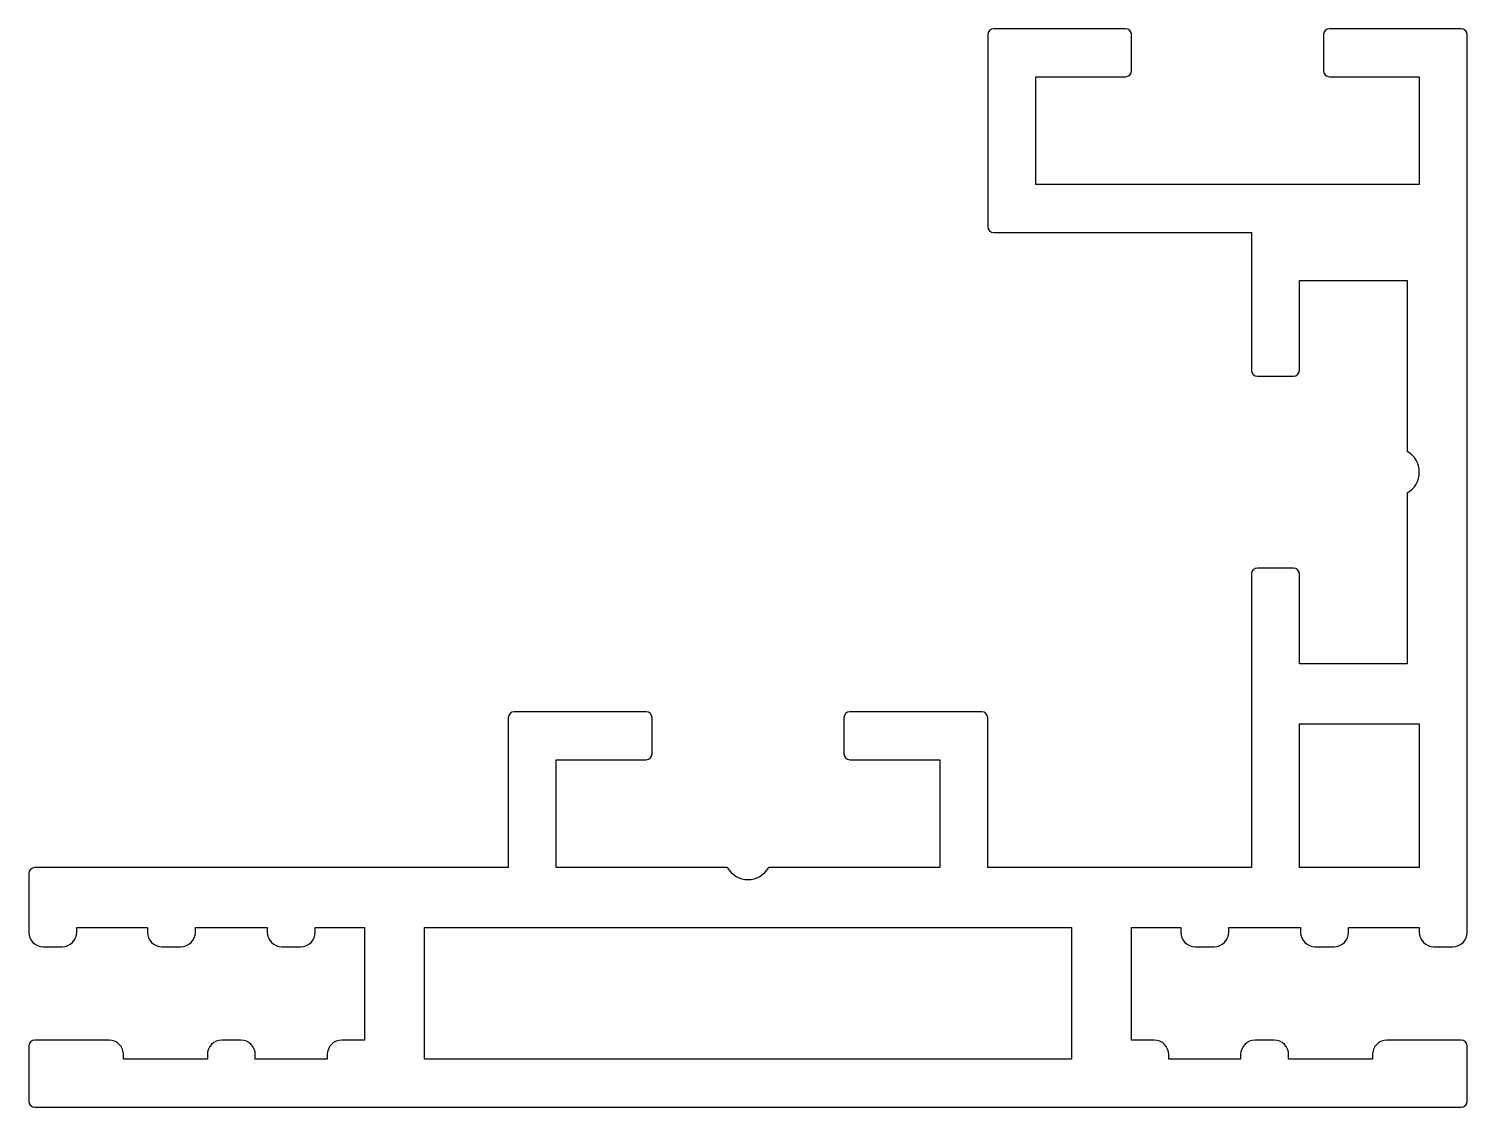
# Model space of a CAD drawing. Extents: x 2791.6 to 2851.6, y 1553 to 1598.
import ezdxf

# ---------------------------------------------------------------- set-up
doc = ezdxf.new("R2010")
doc.units = 0
doc.layers.get('0').update_dxf_attribs({"linetype": 'CONTINUOUS'})

msp = doc.modelspace()

# ---------------------------------------------------------------- linework, layer by layer
at = {"linetype": 'BYBLOCK'}
for p, q in [((2837.311, 1598.008), (2831.811, 1598.008)), ((2851.311, 1598.008), (2845.811, 1598.008)), ((2831.561, 1597.758), (2831.561, 1589.758)), ((2837.561, 1596.258), (2837.561, 1597.758)), ((2845.561, 1597.758), (2845.561, 1596.258)), ((2851.561, 1560.508), (2851.561, 1597.758)), ((2833.561, 1591.508), (2833.561, 1596.008)), ((2833.561, 1596.008), (2837.311, 1596.008)), ((2845.811, 1596.008), (2849.561, 1596.008)), ((2849.561, 1596.008), (2849.561, 1591.508)), ((2849.561, 1591.508), (2833.561, 1591.508)), ((2831.811, 1589.508), (2842.561, 1589.508)), ((2842.561, 1589.508), (2842.561, 1583.758)), ((2844.561, 1583.758), (2844.561, 1587.508)), ((2844.561, 1587.508), (2849.061, 1587.508)), ((2849.061, 1587.508), (2849.061, 1580.374)), ((2842.811, 1583.508), (2844.311, 1583.508)), ((2849.061, 1578.642), (2849.061, 1571.508)), ((2842.561, 1575.258), (2842.561, 1563.008)), ((2844.311, 1575.508), (2842.811, 1575.508)), ((2844.561, 1571.508), (2844.561, 1575.258)), ((2849.061, 1571.508), (2844.561, 1571.508)), ((2811.561, 1569.258), (2811.561, 1563.008)), ((2817.311, 1569.508), (2811.811, 1569.508)), ((2817.561, 1567.758), (2817.561, 1569.258)), ((2825.561, 1569.258), (2825.561, 1567.758)), ((2831.311, 1569.508), (2825.811, 1569.508)), ((2831.561, 1563.008), (2831.561, 1569.258)), ((2844.561, 1563.008), (2844.561, 1569.008)), ((2844.561, 1569.008), (2849.561, 1569.008)), ((2849.561, 1569.008), (2849.561, 1563.008)), ((2813.561, 1563.008), (2813.561, 1567.508)), ((2813.561, 1567.508), (2817.311, 1567.508)), ((2825.811, 1567.508), (2829.561, 1567.508)), ((2829.561, 1567.508), (2829.561, 1563.008)), ((2811.561, 1563.008), (2791.811, 1563.008)), ((2820.695, 1563.008), (2813.561, 1563.008)), ((2829.561, 1563.008), (2822.427, 1563.008)), ((2842.561, 1563.008), (2831.561, 1563.008)), ((2849.561, 1563.008), (2844.561, 1563.008)), ((2791.561, 1562.758), (2791.561, 1560.508)), ((2791.561, 1560.508), (2791.561, 1560.308)), ((2793.561, 1560.308), (2793.561, 1560.508)), ((2793.561, 1560.508), (2796.511, 1560.508)), ((2796.511, 1560.508), (2796.511, 1560.308)), ((2798.511, 1560.308), (2798.511, 1560.508)), ((2798.511, 1560.508), (2801.511, 1560.508)), ((2801.511, 1560.508), (2801.511, 1560.308)), ((2803.511, 1560.308), (2803.511, 1560.508)), ((2803.511, 1560.508), (2805.561, 1560.508)), ((2805.561, 1560.508), (2805.561, 1555.808)), ((2808.061, 1555.008), (2808.061, 1560.508)), ((2808.061, 1560.508), (2835.061, 1560.508)), ((2835.061, 1560.508), (2835.061, 1555.008)), ((2837.561, 1555.808), (2837.561, 1560.508)), ((2837.561, 1560.508), (2839.611, 1560.508)), ((2839.611, 1560.508), (2839.611, 1560.308)), ((2841.611, 1560.308), (2841.611, 1560.508)), ((2841.611, 1560.508), (2844.611, 1560.508)), ((2844.611, 1560.508), (2844.611, 1560.308)), ((2846.611, 1560.308), (2846.611, 1560.508)), ((2846.611, 1560.508), (2849.561, 1560.508)), ((2849.561, 1560.508), (2849.561, 1560.308)), ((2851.561, 1560.308), (2851.561, 1560.508)), ((2792.161, 1559.708), (2792.961, 1559.708)), ((2797.111, 1559.708), (2797.911, 1559.708)), ((2802.111, 1559.708), (2802.911, 1559.708)), ((2840.211, 1559.708), (2841.011, 1559.708)), ((2845.211, 1559.708), (2846.011, 1559.708)), ((2850.161, 1559.708), (2850.961, 1559.708)), ((2794.911, 1555.808), (2791.811, 1555.808)), ((2800.411, 1555.808), (2799.611, 1555.808)), ((2805.561, 1555.808), (2804.611, 1555.808)), ((2838.511, 1555.808), (2837.561, 1555.808)), ((2843.511, 1555.808), (2842.711, 1555.808)), ((2851.311, 1555.808), (2848.211, 1555.808)), ((2791.561, 1555.558), (2791.561, 1553.258)), ((2795.511, 1555.008), (2795.511, 1555.208)), ((2799.011, 1555.208), (2799.011, 1555.008)), ((2801.011, 1555.008), (2801.011, 1555.208)), ((2804.011, 1555.208), (2804.011, 1555.008)), ((2839.111, 1555.008), (2839.111, 1555.208)), ((2842.111, 1555.208), (2842.111, 1555.008)), ((2844.111, 1555.008), (2844.111, 1555.208)), ((2847.611, 1555.208), (2847.611, 1555.008)), ((2851.561, 1553.258), (2851.561, 1555.558)), ((2799.011, 1555.008), (2795.511, 1555.008)), ((2804.011, 1555.008), (2801.011, 1555.008)), ((2835.061, 1555.008), (2808.061, 1555.008)), ((2842.111, 1555.008), (2839.111, 1555.008)), ((2847.611, 1555.008), (2844.111, 1555.008)), ((2791.811, 1553.008), (2851.311, 1553.008))]:
    msp.add_line(p, q, dxfattribs=at)
for centre, radius, start, end in [((2831.811, 1597.758), 0.25, 90, 180), ((2837.311, 1597.758), 0.25, 0, 90), ((2845.811, 1597.758), 0.25, 90, 180), ((2851.311, 1597.758), 0.25, 0, 90), ((2837.311, 1596.258), 0.25, 270, 360), ((2845.811, 1596.258), 0.25, 180, 270), ((2831.811, 1589.758), 0.25, 180, 270), ((2842.811, 1583.758), 0.25, 180, 270), ((2844.311, 1583.758), 0.25, 270, 360), ((2848.561, 1579.508), 1, 300.00002, 59.99998), ((2842.811, 1575.258), 0.25, 90, 180), ((2844.311, 1575.258), 0.25, 0, 90), ((2811.811, 1569.258), 0.25, 90, 180), ((2817.311, 1569.258), 0.25, 0, 90), ((2825.811, 1569.258), 0.25, 90, 180), ((2831.311, 1569.258), 0.25, 0, 90), ((2817.311, 1567.758), 0.25, 270, 360), ((2825.811, 1567.758), 0.25, 180, 270), ((2791.811, 1562.758), 0.25, 90, 180), ((2821.561, 1563.508), 1, 210.00002, 329.99998), ((2792.161, 1560.308), 0.6, 179.99996, 270.00004), ((2792.961, 1560.308), 0.6, 269.99996, 0.00004), ((2797.111, 1560.308), 0.6, 179.99996, 270.00004), ((2797.911, 1560.308), 0.6, 269.99996, 0.00004), ((2802.111, 1560.308), 0.6, 179.99996, 270.00004), ((2802.911, 1560.308), 0.6, 269.99996, 0.00004), ((2840.211, 1560.308), 0.6, 179.99996, 270.00004), ((2841.011, 1560.308), 0.6, 269.99996, 0.00004), ((2845.211, 1560.308), 0.6, 179.99996, 270.00004), ((2846.011, 1560.308), 0.6, 269.99996, 0.00004), ((2850.161, 1560.308), 0.6, 179.99996, 270.00004), ((2850.961, 1560.308), 0.6, 269.99996, 0.00004), ((2791.811, 1555.558), 0.25, 90, 180), ((2794.911, 1555.208), 0.6, 359.99996, 90.00004), ((2799.611, 1555.208), 0.6, 89.99996, 180.00004), ((2800.411, 1555.208), 0.6, 359.99996, 90.00004), ((2804.611, 1555.208), 0.6, 89.99996, 180.00004), ((2838.511, 1555.208), 0.6, 359.99996, 90.00004), ((2842.711, 1555.208), 0.6, 89.99996, 180.00004), ((2843.511, 1555.208), 0.6, 359.99996, 90.00004), ((2848.211, 1555.208), 0.6, 89.99996, 180.00004), ((2851.311, 1555.558), 0.25, 0, 90), ((2791.811, 1553.258), 0.25, 180, 270), ((2851.311, 1553.258), 0.25, 270, 360)]:
    msp.add_arc(centre, radius, start, end, dxfattribs=at)

doc.saveas('drawing.dxf')
